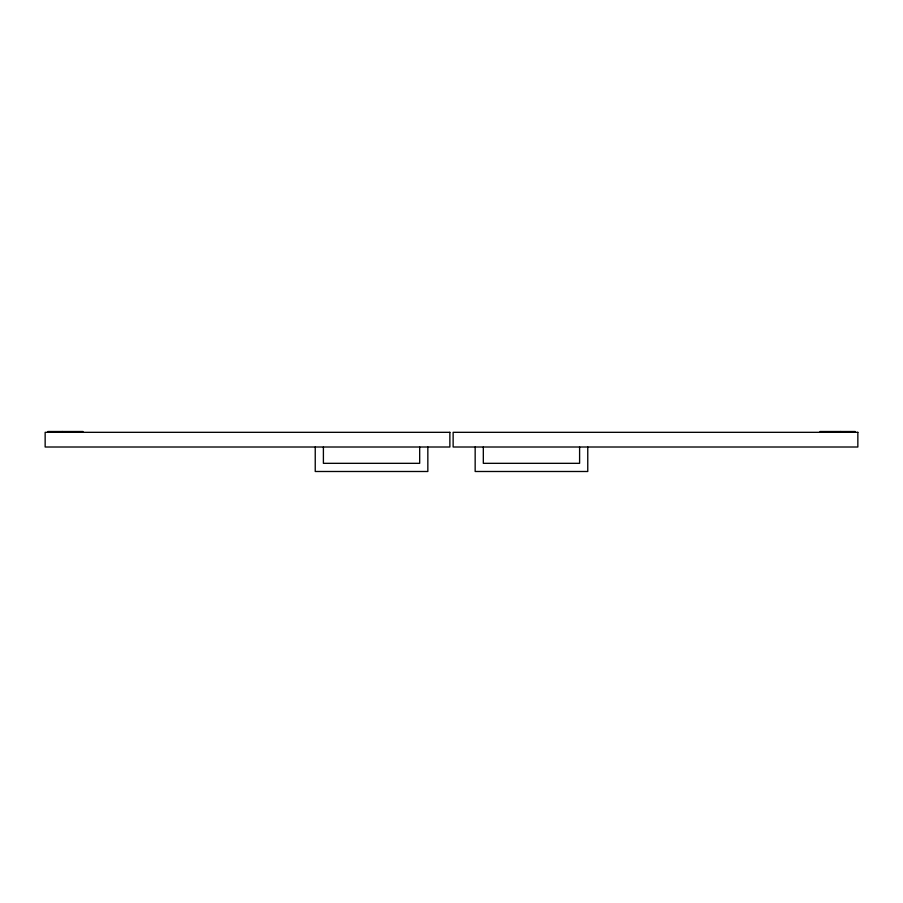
<?xml version="1.0" encoding="UTF-8"?>
<svg xmlns="http://www.w3.org/2000/svg" width="903" height="903" viewBox="0 0 903 903"><rect width="100%" height="100%" fill="white"/><g stroke="black" fill="none" stroke-linecap="round" stroke-linejoin="round"><path stroke-width="1.35" d="M47.848 431.51L82.941 431.51L82.941 432.323M855.152 431.51L820.059 431.51L820.059 432.323M840.716 431.51L840.716 432.323M587.763 447.008L587.763 471.49L475.159 471.49L475.159 447.008M579.602 447.008L579.602 463.329L483.319 463.329L483.319 447.008M427.841 447.008L427.841 471.49L315.237 471.49L315.237 447.008M419.681 447.008L419.681 463.329L323.398 463.329L323.398 447.008M62.284 431.51L62.284 432.323M449.863 432.323L45.15 432.323L45.15 447.008L449.863 447.008L449.863 432.323M857.85 432.323L453.137 432.323L453.137 447.008L857.85 447.008L857.85 432.323"/></g></svg>
